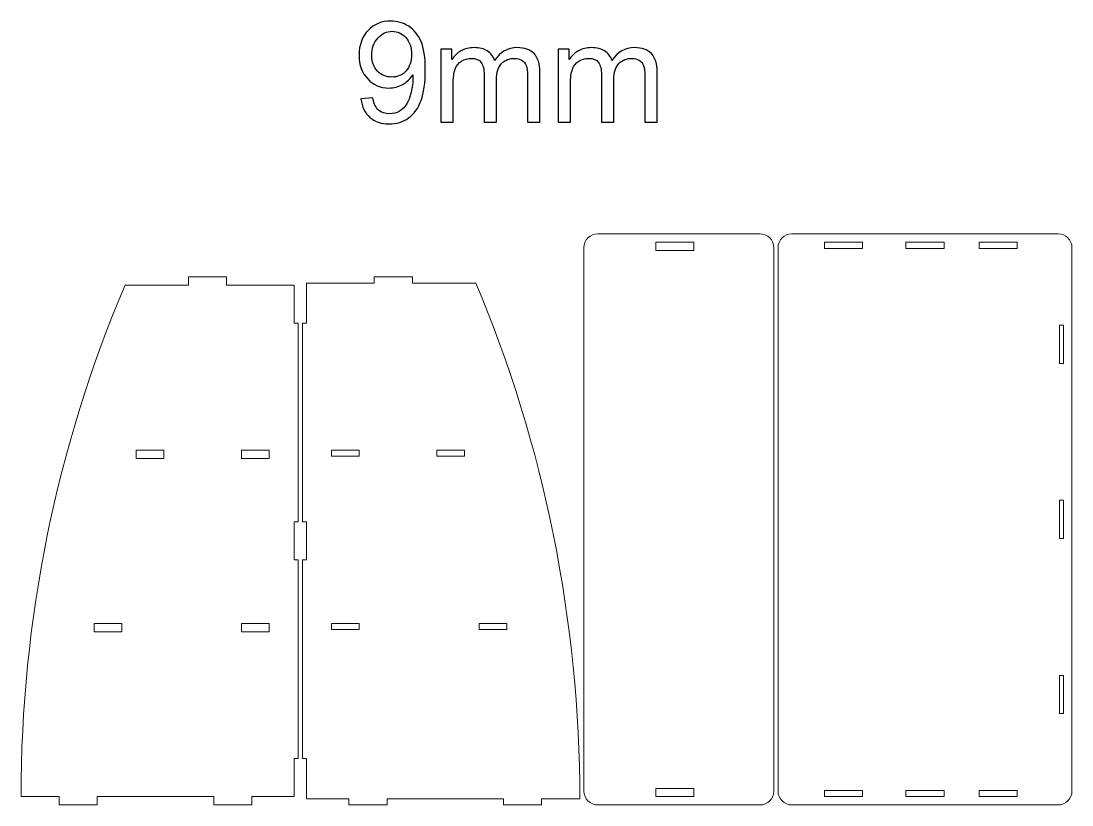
# Model space of a CAD drawing. Header units: millimetres. Extents: x -1430 to 1430, y -726 to 1033.
# Drawn here: x -1322 to 194, y -98 to 1033 of the extents above; entities that cross this region are included whole.
import ezdxf

# ---------------------------------------------------------------- set-up
doc = ezdxf.new("R2010")
doc.units = ezdxf.units.MM
doc.header["$MEASUREMENT"] = 0
doc.layers.add('Camada 1', color=7, linetype='Continuous')

msp = doc.modelspace()

# ---------------------------------------------------------------- linework, layer by layer
at = {"layer": 'Camada 1', "color": 250}
for points, knots in [([(-831.2559, 920.9229), (-831.2559, 920.9229), (-814.1915, 922.3449), (-814.1915, 922.3449), (-814.1915, 922.3449), (-812.7356, 914.2867), (-809.9593, 908.4632), (-805.8625, 904.8404), (-805.8625, 904.8404), (-801.7657, 901.2176), (-796.5177, 899.3892), (-790.0847, 899.3892), (-790.0847, 899.3892), (-784.5997, 899.3892), (-779.7919, 900.642), (-775.6274, 903.1813), (-775.6274, 903.1813), (-771.4628, 905.6868), (-768.0771, 909.0387), (-765.47, 913.271), (-765.47, 913.271), (-762.8629, 917.4694), (-760.6622, 923.1575), (-758.8677, 930.3015), (-758.8677, 930.3015), (-757.0732, 937.4455), (-756.1929, 944.725), (-756.1929, 952.1399), (-756.1929, 952.1399), (-756.1929, 952.9186), (-756.2268, 954.1375), (-756.2945, 955.7288), (-756.2945, 955.7288), (-759.8496, 950.0407), (-764.7251, 945.4021), (-770.8873, 941.8809), (-770.8873, 941.8809), (-777.0494, 938.3258), (-783.7533, 936.5652), (-790.9311, 936.5652), (-790.9311, 936.5652), (-802.9507, 936.5652), (-813.1081, 940.9329), (-821.4371, 949.6682), (-821.4371, 949.6682), (-829.7323, 958.3697), (-833.8968, 969.8814), (-833.8968, 984.1694), (-833.8968, 984.1694), (-833.8968, 998.9315), (-829.563, 1010.7817), (-820.8615, 1019.7879), (-820.8615, 1019.7879), (-812.1939, 1028.7603), (-801.3255, 1033.2634), (-788.2225, 1033.2634), (-788.2225, 1033.2634), (-778.81, 1033.2634), (-770.1762, 1030.724), (-762.3212, 1025.6115), (-762.3212, 1025.6115), (-754.5, 1020.5328), (-748.5749, 1013.2872), (-744.512, 1003.8409), (-744.512, 1003.8409), (-740.449, 994.4284), (-738.4175, 980.7836), (-738.4175, 962.9405), (-738.4175, 962.9405), (-738.4175, 944.3525), (-740.4151, 929.5566), (-744.4442, 918.5528), (-744.4442, 918.5528), (-748.4733, 907.5151), (-754.5, 899.1522), (-762.4566, 893.3964), (-762.4566, 893.3964), (-770.4132, 887.6406), (-779.7242, 884.7626), (-790.4233, 884.7626), (-790.4233, 884.7626), (-801.7995, 884.7626), (-811.0766, 887.9114), (-818.2883, 894.2428), (-818.2883, 894.2428), (-825.4662, 900.5743), (-829.8, 909.4789), (-831.2559, 920.9229)], [0, 0, 0, 0, 0.043478261, 0.043478261, 0.043478261, 0.043478261, 0.086956522, 0.086956522, 0.086956522, 0.086956522, 0.130434783, 0.130434783, 0.130434783, 0.130434783, 0.173913043, 0.173913043, 0.173913043, 0.173913043, 0.217391304, 0.217391304, 0.217391304, 0.217391304, 0.260869565, 0.260869565, 0.260869565, 0.260869565, 0.304347826, 0.304347826, 0.304347826, 0.304347826, 0.347826087, 0.347826087, 0.347826087, 0.347826087, 0.391304348, 0.391304348, 0.391304348, 0.391304348, 0.434782609, 0.434782609, 0.434782609, 0.434782609, 0.47826087, 0.47826087, 0.47826087, 0.47826087, 0.52173913, 0.52173913, 0.52173913, 0.52173913, 0.565217391, 0.565217391, 0.565217391, 0.565217391, 0.608695652, 0.608695652, 0.608695652, 0.608695652, 0.652173913, 0.652173913, 0.652173913, 0.652173913, 0.695652174, 0.695652174, 0.695652174, 0.695652174, 0.739130435, 0.739130435, 0.739130435, 0.739130435, 0.782608696, 0.782608696, 0.782608696, 0.782608696, 0.826086957, 0.826086957, 0.826086957, 0.826086957, 0.869565217, 0.869565217, 0.869565217, 0.869565217, 0.913043478, 0.913043478, 0.913043478, 0.913043478, 1, 1, 1, 1]), ([(-758.326, 985.0836), (-758.326, 995.3087), (-761.0346, 1003.4346), (-766.4519, 1009.4274), (-766.4519, 1009.4274), (-771.8353, 1015.4203), (-778.4037, 1018.4336), (-786.1233, 1018.4336), (-786.1233, 1018.4336), (-794.1138, 1018.4336), (-801.0208, 1015.2171), (-806.8443, 1008.7503), (-806.8443, 1008.7503), (-812.7018, 1002.2834), (-815.6135, 993.8866), (-815.6135, 983.5938), (-815.6135, 983.5938), (-815.6135, 974.3506), (-812.8372, 966.8342), (-807.3184, 961.0783), (-807.3184, 961.0783), (-801.7657, 955.2886), (-794.8587, 952.4107), (-786.6312, 952.4107), (-786.6312, 952.4107), (-778.3699, 952.4107), (-771.5983, 955.2886), (-766.2826, 961.0783), (-766.2826, 961.0783), (-760.9669, 966.8342), (-758.326, 974.8585), (-758.326, 985.0836)], [0, 0, 0, 0, 0.111111111, 0.111111111, 0.111111111, 0.111111111, 0.222222222, 0.222222222, 0.222222222, 0.222222222, 0.333333333, 0.333333333, 0.333333333, 0.333333333, 0.444444444, 0.444444444, 0.444444444, 0.444444444, 0.555555556, 0.555555556, 0.555555556, 0.555555556, 0.666666667, 0.666666667, 0.666666667, 0.666666667, 0.777777778, 0.777777778, 0.777777778, 0.777777778, 1, 1, 1, 1]), ([(-716.0375, 887.2004), (-716.0375, 887.2004), (-716.0375, 992.6339), (-716.0375, 992.6339), (-716.0375, 992.6339), (-716.0375, 992.6339), (-699.9888, 992.6339), (-699.9888, 992.6339), (-699.9888, 992.6339), (-699.9888, 992.6339), (-699.9888, 977.7364), (-699.9888, 977.7364), (-699.9888, 977.7364), (-696.7046, 982.8828), (-692.3031, 987.0473), (-686.8181, 990.1623), (-686.8181, 990.1623), (-681.3331, 993.3111), (-675.1033, 994.8685), (-668.0947, 994.8685), (-668.0947, 994.8685), (-660.3074, 994.8685), (-653.9082, 993.2433), (-648.9311, 990.0268), (-648.9311, 990.0268), (-643.954, 986.7765), (-640.4328, 982.2734), (-638.4013, 976.4498), (-638.4013, 976.4498), (-630.0045, 988.7402), (-619.1362, 994.8685), (-605.7284, 994.8685), (-605.7284, 994.8685), (-595.2325, 994.8685), (-587.1404, 991.9906), (-581.52, 986.2009), (-581.52, 986.2009), (-575.8658, 980.4112), (-573.0217, 971.5066), (-573.0217, 959.487), (-573.0217, 959.487), (-573.0217, 959.487), (-573.0217, 887.2004), (-573.0217, 887.2004), (-573.0217, 887.2004), (-573.0217, 887.2004), (-590.8987, 887.2004), (-590.8987, 887.2004), (-590.8987, 887.2004), (-590.8987, 887.2004), (-590.8987, 953.5619), (-590.8987, 953.5619), (-590.8987, 953.5619), (-590.8987, 960.672), (-591.5081, 965.8184), (-592.6593, 968.9672), (-592.6593, 968.9672), (-593.8105, 972.116), (-595.9096, 974.6215), (-598.9907, 976.5514), (-598.9907, 976.5514), (-602.0379, 978.4813), (-605.6269, 979.4293), (-609.7237, 979.4293), (-609.7237, 979.4293), (-617.1724, 979.4293), (-623.3345, 976.9577), (-628.2439, 972.0483), (-628.2439, 972.0483), (-633.1533, 967.105), (-635.5911, 959.2162), (-635.5911, 948.3816), (-635.5911, 948.3816), (-635.5911, 948.3816), (-635.5911, 887.2004), (-635.5911, 887.2004), (-635.5911, 887.2004), (-635.5911, 887.2004), (-653.4681, 887.2004), (-653.4681, 887.2004), (-653.4681, 887.2004), (-653.4681, 887.2004), (-653.4681, 955.6272), (-653.4681, 955.6272), (-653.4681, 955.6272), (-653.4681, 963.55), (-654.924, 969.509), (-657.8357, 973.4703), (-657.8357, 973.4703), (-660.7475, 977.4317), (-665.5215, 979.4293), (-672.1238, 979.4293), (-672.1238, 979.4293), (-677.1347, 979.4293), (-681.7733, 978.1089), (-686.0394, 975.4679), (-686.0394, 975.4679), (-690.3055, 972.827), (-693.3865, 968.9672), (-695.3164, 963.8547), (-695.3164, 963.8547), (-697.2125, 958.776), (-698.1605, 951.4288), (-698.1605, 941.847), (-698.1605, 941.847), (-698.1605, 941.847), (-698.1605, 887.2004), (-698.1605, 887.2004), (-698.1605, 887.2004), (-698.1605, 887.2004), (-716.0375, 887.2004), (-716.0375, 887.2004)], [0, 0, 0, 0, 0.034482759, 0.034482759, 0.034482759, 0.034482759, 0.068965517, 0.068965517, 0.068965517, 0.068965517, 0.103448276, 0.103448276, 0.103448276, 0.103448276, 0.137931034, 0.137931034, 0.137931034, 0.137931034, 0.172413793, 0.172413793, 0.172413793, 0.172413793, 0.206896552, 0.206896552, 0.206896552, 0.206896552, 0.24137931, 0.24137931, 0.24137931, 0.24137931, 0.275862069, 0.275862069, 0.275862069, 0.275862069, 0.310344828, 0.310344828, 0.310344828, 0.310344828, 0.344827586, 0.344827586, 0.344827586, 0.344827586, 0.379310345, 0.379310345, 0.379310345, 0.379310345, 0.413793103, 0.413793103, 0.413793103, 0.413793103, 0.448275862, 0.448275862, 0.448275862, 0.448275862, 0.482758621, 0.482758621, 0.482758621, 0.482758621, 0.517241379, 0.517241379, 0.517241379, 0.517241379, 0.551724138, 0.551724138, 0.551724138, 0.551724138, 0.586206897, 0.586206897, 0.586206897, 0.586206897, 0.620689655, 0.620689655, 0.620689655, 0.620689655, 0.655172414, 0.655172414, 0.655172414, 0.655172414, 0.689655172, 0.689655172, 0.689655172, 0.689655172, 0.724137931, 0.724137931, 0.724137931, 0.724137931, 0.75862069, 0.75862069, 0.75862069, 0.75862069, 0.793103448, 0.793103448, 0.793103448, 0.793103448, 0.827586207, 0.827586207, 0.827586207, 0.827586207, 0.862068966, 0.862068966, 0.862068966, 0.862068966, 0.896551724, 0.896551724, 0.896551724, 0.896551724, 0.931034483, 0.931034483, 0.931034483, 0.931034483, 1, 1, 1, 1]), ([(-546.8157, 887.2004), (-546.8157, 887.2004), (-546.8157, 992.6339), (-546.8157, 992.6339), (-546.8157, 992.6339), (-546.8157, 992.6339), (-530.767, 992.6339), (-530.767, 992.6339), (-530.767, 992.6339), (-530.767, 992.6339), (-530.767, 977.7364), (-530.767, 977.7364), (-530.767, 977.7364), (-527.4828, 982.8828), (-523.0813, 987.0473), (-517.5963, 990.1623), (-517.5963, 990.1623), (-512.1113, 993.3111), (-505.8815, 994.8685), (-498.8729, 994.8685), (-498.8729, 994.8685), (-491.0856, 994.8685), (-484.6864, 993.2433), (-479.7093, 990.0268), (-479.7093, 990.0268), (-474.7322, 986.7765), (-471.211, 982.2734), (-469.1795, 976.4498), (-469.1795, 976.4498), (-460.7827, 988.7402), (-449.9144, 994.8685), (-436.5066, 994.8685), (-436.5066, 994.8685), (-426.0107, 994.8685), (-417.9186, 991.9906), (-412.2982, 986.2009), (-412.2982, 986.2009), (-406.644, 980.4112), (-403.7999, 971.5066), (-403.7999, 959.487), (-403.7999, 959.487), (-403.7999, 959.487), (-403.7999, 887.2004), (-403.7999, 887.2004), (-403.7999, 887.2004), (-403.7999, 887.2004), (-421.6769, 887.2004), (-421.6769, 887.2004), (-421.6769, 887.2004), (-421.6769, 887.2004), (-421.6769, 953.5619), (-421.6769, 953.5619), (-421.6769, 953.5619), (-421.6769, 960.672), (-422.2863, 965.8184), (-423.4375, 968.9672), (-423.4375, 968.9672), (-424.5887, 972.116), (-426.6878, 974.6215), (-429.7689, 976.5514), (-429.7689, 976.5514), (-432.8161, 978.4813), (-436.4051, 979.4293), (-440.5019, 979.4293), (-440.5019, 979.4293), (-447.9506, 979.4293), (-454.1127, 976.9577), (-459.0221, 972.0483), (-459.0221, 972.0483), (-463.9315, 967.105), (-466.3693, 959.2162), (-466.3693, 948.3816), (-466.3693, 948.3816), (-466.3693, 948.3816), (-466.3693, 887.2004), (-466.3693, 887.2004), (-466.3693, 887.2004), (-466.3693, 887.2004), (-484.2463, 887.2004), (-484.2463, 887.2004), (-484.2463, 887.2004), (-484.2463, 887.2004), (-484.2463, 955.6272), (-484.2463, 955.6272), (-484.2463, 955.6272), (-484.2463, 963.55), (-485.7022, 969.509), (-488.6139, 973.4703), (-488.6139, 973.4703), (-491.5257, 977.4317), (-496.2997, 979.4293), (-502.902, 979.4293), (-502.902, 979.4293), (-507.9129, 979.4293), (-512.5515, 978.1089), (-516.8176, 975.4679), (-516.8176, 975.4679), (-521.0837, 972.827), (-524.1647, 968.9672), (-526.0946, 963.8547), (-526.0946, 963.8547), (-527.9907, 958.776), (-528.9387, 951.4288), (-528.9387, 941.847), (-528.9387, 941.847), (-528.9387, 941.847), (-528.9387, 887.2004), (-528.9387, 887.2004), (-528.9387, 887.2004), (-528.9387, 887.2004), (-546.8157, 887.2004), (-546.8157, 887.2004)], [0, 0, 0, 0, 0.034482759, 0.034482759, 0.034482759, 0.034482759, 0.068965517, 0.068965517, 0.068965517, 0.068965517, 0.103448276, 0.103448276, 0.103448276, 0.103448276, 0.137931034, 0.137931034, 0.137931034, 0.137931034, 0.172413793, 0.172413793, 0.172413793, 0.172413793, 0.206896552, 0.206896552, 0.206896552, 0.206896552, 0.24137931, 0.24137931, 0.24137931, 0.24137931, 0.275862069, 0.275862069, 0.275862069, 0.275862069, 0.310344828, 0.310344828, 0.310344828, 0.310344828, 0.344827586, 0.344827586, 0.344827586, 0.344827586, 0.379310345, 0.379310345, 0.379310345, 0.379310345, 0.413793103, 0.413793103, 0.413793103, 0.413793103, 0.448275862, 0.448275862, 0.448275862, 0.448275862, 0.482758621, 0.482758621, 0.482758621, 0.482758621, 0.517241379, 0.517241379, 0.517241379, 0.517241379, 0.551724138, 0.551724138, 0.551724138, 0.551724138, 0.586206897, 0.586206897, 0.586206897, 0.586206897, 0.620689655, 0.620689655, 0.620689655, 0.620689655, 0.655172414, 0.655172414, 0.655172414, 0.655172414, 0.689655172, 0.689655172, 0.689655172, 0.689655172, 0.724137931, 0.724137931, 0.724137931, 0.724137931, 0.75862069, 0.75862069, 0.75862069, 0.75862069, 0.793103448, 0.793103448, 0.793103448, 0.793103448, 0.827586207, 0.827586207, 0.827586207, 0.827586207, 0.862068966, 0.862068966, 0.862068966, 0.862068966, 0.896551724, 0.896551724, 0.896551724, 0.896551724, 0.931034483, 0.931034483, 0.931034483, 0.931034483, 1, 1, 1, 1])]:
    msp.add_open_spline(points, degree=3, knots=knots, dxfattribs=at)
at = {"layer": 'Camada 1', "color": 30, "lineweight": 20}
for points, knots in [([(-235.5466, -77.7103), (-235.5466, -77.7103), (-235.5466, 706.2897), (-235.5466, 706.2897), (-235.5466, 706.2897), (-235.5466, 711.594), (-237.6537, 716.6811), (-241.4045, 720.4318), (-241.4045, 720.4318), (-245.1552, 724.1826), (-250.2423, 726.2897), (-255.5466, 726.2897), (-255.5466, 726.2897), (-255.5466, 726.2897), (-489.5466, 726.2897), (-489.5466, 726.2897), (-489.5466, 726.2897), (-494.8509, 726.2897), (-499.938, 724.1826), (-503.6887, 720.4318), (-503.6887, 720.4318), (-507.4395, 716.6811), (-509.5466, 711.594), (-509.5466, 706.2897), (-509.5466, 706.2897), (-509.5466, 706.2897), (-509.5466, -77.7103), (-509.5466, -77.7103), (-509.5466, -77.7103), (-509.5466, -88.756), (-500.5924, -97.7102), (-489.5466, -97.7103), (-489.5466, -97.7103), (-489.5466, -97.7103), (-255.5466, -97.7103), (-255.5466, -97.7103), (-255.5466, -97.7103), (-250.2423, -97.7103), (-245.1552, -95.6032), (-241.4045, -91.8524), (-241.4045, -91.8524), (-237.6537, -88.1017), (-235.5466, -83.0146), (-235.5466, -77.7103)], [0, 0, 0, 0, 0.083333333, 0.083333333, 0.083333333, 0.083333333, 0.166666667, 0.166666667, 0.166666667, 0.166666667, 0.25, 0.25, 0.25, 0.25, 0.333333333, 0.333333333, 0.333333333, 0.333333333, 0.416666667, 0.416666667, 0.416666667, 0.416666667, 0.5, 0.5, 0.5, 0.5, 0.583333333, 0.583333333, 0.583333333, 0.583333333, 0.666666667, 0.666666667, 0.666666667, 0.666666667, 0.75, 0.75, 0.75, 0.75, 0.833333333, 0.833333333, 0.833333333, 0.833333333, 1, 1, 1, 1]), ([(-351.0466, 714.2897), (-351.0466, 714.2897), (-351.0466, 702.2897), (-351.0466, 702.2897), (-351.0466, 702.2897), (-351.0466, 702.2897), (-406.0466, 702.2897), (-406.0466, 702.2897), (-406.0466, 702.2897), (-406.0466, 702.2897), (-406.0466, 714.2897), (-406.0466, 714.2897), (-406.0466, 714.2897), (-406.0466, 714.2897), (-351.0466, 714.2897), (-351.0466, 714.2897)], [0, 0, 0, 0, 0.2, 0.2, 0.2, 0.2, 0.4, 0.4, 0.4, 0.4, 0.6, 0.6, 0.6, 0.6, 1, 1, 1, 1]), ([(-209.5466, -97.7103), (-209.5466, -97.7103), (174.4534, -97.7103), (174.4534, -97.7103), (174.4534, -97.7103), (179.7577, -97.7103), (184.8448, -95.6032), (188.5955, -91.8524), (188.5955, -91.8524), (192.3463, -88.1017), (194.4534, -83.0146), (194.4534, -77.7103), (194.4534, -77.7103), (194.4534, -77.7103), (194.4534, 706.2897), (194.4534, 706.2897), (194.4534, 706.2897), (194.4534, 711.594), (192.3463, 716.6811), (188.5955, 720.4318), (188.5955, 720.4318), (184.8448, 724.1826), (179.7577, 726.2897), (174.4534, 726.2897), (174.4534, 726.2897), (174.4534, 726.2897), (-209.5466, 726.2897), (-209.5466, 726.2897), (-209.5466, 726.2897), (-214.8509, 726.2897), (-219.938, 724.1826), (-223.6887, 720.4318), (-223.6887, 720.4318), (-227.4395, 716.6811), (-229.5466, 711.594), (-229.5466, 706.2897), (-229.5466, 706.2897), (-229.5466, 706.2897), (-229.5466, -77.7103), (-229.5466, -77.7103), (-229.5466, -77.7103), (-229.5466, -88.756), (-220.5924, -97.7102), (-209.5466, -97.7103)], [0, 0, 0, 0, 0.083333333, 0.083333333, 0.083333333, 0.083333333, 0.166666667, 0.166666667, 0.166666667, 0.166666667, 0.25, 0.25, 0.25, 0.25, 0.333333333, 0.333333333, 0.333333333, 0.333333333, 0.416666667, 0.416666667, 0.416666667, 0.416666667, 0.5, 0.5, 0.5, 0.5, 0.583333333, 0.583333333, 0.583333333, 0.583333333, 0.666666667, 0.666666667, 0.666666667, 0.666666667, 0.75, 0.75, 0.75, 0.75, 0.833333333, 0.833333333, 0.833333333, 0.833333333, 1, 1, 1, 1]), ([(-107.5466, 705.2897), (-107.5466, 705.2897), (-162.5466, 705.2897), (-162.5466, 705.2897), (-162.5466, 705.2897), (-162.5466, 705.2897), (-162.5466, 714.2897), (-162.5466, 714.2897), (-162.5466, 714.2897), (-162.5466, 714.2897), (-107.5466, 714.2897), (-107.5466, 714.2897), (-107.5466, 714.2897), (-107.5466, 714.2897), (-107.5466, 705.2897), (-107.5466, 705.2897)], [0, 0, 0, 0, 0.2, 0.2, 0.2, 0.2, 0.4, 0.4, 0.4, 0.4, 0.6, 0.6, 0.6, 0.6, 1, 1, 1, 1]), ([(-45.0466, 714.2897), (-45.0466, 714.2897), (9.9534, 714.2897), (9.9534, 714.2897), (9.9534, 714.2897), (9.9534, 714.2897), (9.9534, 705.2897), (9.9534, 705.2897), (9.9534, 705.2897), (9.9534, 705.2897), (-45.0466, 705.2897), (-45.0466, 705.2897), (-45.0466, 705.2897), (-45.0466, 705.2897), (-45.0466, 714.2897), (-45.0466, 714.2897)], [0, 0, 0, 0, 0.2, 0.2, 0.2, 0.2, 0.4, 0.4, 0.4, 0.4, 0.6, 0.6, 0.6, 0.6, 1, 1, 1, 1]), ([(115.4534, 705.2897), (115.4534, 705.2897), (60.4534, 705.2897), (60.4534, 705.2897), (60.4534, 705.2897), (60.4534, 705.2897), (60.4534, 714.2897), (60.4534, 714.2897), (60.4534, 714.2897), (60.4534, 714.2897), (115.4534, 714.2897), (115.4534, 714.2897), (115.4534, 714.2897), (115.4534, 714.2897), (115.4534, 705.2897), (115.4534, 705.2897)], [0, 0, 0, 0, 0.2, 0.2, 0.2, 0.2, 0.4, 0.4, 0.4, 0.4, 0.6, 0.6, 0.6, 0.6, 1, 1, 1, 1]), ([(-1321.5466, -85.7103), (-1321.5466, 167.86), (-1270.5346, 418.8389), (-1171.5466, 652.2897), (-1171.5466, 652.2897), (-1171.5466, 652.2897), (-1080.0466, 652.2897), (-1080.0466, 652.2897), (-1080.0466, 652.2897), (-1080.0466, 652.2897), (-1080.0466, 664.2897), (-1080.0466, 664.2897), (-1080.0466, 664.2897), (-1080.0466, 664.2897), (-1025.0466, 664.2897), (-1025.0466, 664.2897), (-1025.0466, 664.2897), (-1025.0466, 664.2897), (-1025.0466, 652.2897), (-1025.0466, 652.2897), (-1025.0466, 652.2897), (-1025.0466, 652.2897), (-927.5466, 652.2897), (-927.5466, 652.2897), (-927.5466, 652.2897), (-927.5466, 652.2897), (-927.5466, 597.2897), (-927.5466, 597.2897), (-927.5466, 597.2897), (-927.5466, 597.2897), (-921.5466, 597.2897), (-921.5466, 597.2897), (-921.5466, 597.2897), (-921.5466, 597.2897), (-921.5466, 310.7897), (-921.5466, 310.7897), (-921.5466, 310.7897), (-921.5466, 310.7897), (-927.5466, 310.7897), (-927.5466, 310.7897), (-927.5466, 310.7897), (-927.5466, 310.7897), (-927.5466, 255.7897), (-927.5466, 255.7897), (-927.5466, 255.7897), (-927.5466, 255.7897), (-921.5466, 255.7897), (-921.5466, 255.7897), (-921.5466, 255.7897), (-921.5466, 255.7897), (-921.5466, -30.7103), (-921.5466, -30.7103), (-921.5466, -30.7103), (-921.5466, -30.7103), (-927.5466, -30.7103), (-927.5466, -30.7103), (-927.5466, -30.7103), (-927.5466, -30.7103), (-927.5466, -85.7103), (-927.5466, -85.7103), (-927.5466, -85.7103), (-927.5466, -85.7103), (-988.5466, -85.7103), (-988.5466, -85.7103), (-988.5466, -85.7103), (-988.5466, -85.7103), (-988.5466, -97.7103), (-988.5466, -97.7103), (-988.5466, -97.7103), (-988.5466, -97.7103), (-1043.5466, -97.7103), (-1043.5466, -97.7103), (-1043.5466, -97.7103), (-1043.5466, -97.7103), (-1043.5466, -85.7103), (-1043.5466, -85.7103), (-1043.5466, -85.7103), (-1043.5466, -85.7103), (-1211.5466, -85.7103), (-1211.5466, -85.7103), (-1211.5466, -85.7103), (-1211.5466, -85.7103), (-1211.5466, -97.7103), (-1211.5466, -97.7103), (-1211.5466, -97.7103), (-1211.5466, -97.7103), (-1266.5466, -97.7103), (-1266.5466, -97.7103), (-1266.5466, -97.7103), (-1266.5466, -97.7103), (-1266.5466, -85.7103), (-1266.5466, -85.7103), (-1266.5466, -85.7103), (-1266.5466, -85.7103), (-1321.5466, -85.7103), (-1321.5466, -85.7103)], [0, 0, 0, 0, 0.04, 0.04, 0.04, 0.04, 0.08, 0.08, 0.08, 0.08, 0.12, 0.12, 0.12, 0.12, 0.16, 0.16, 0.16, 0.16, 0.2, 0.2, 0.2, 0.2, 0.24, 0.24, 0.24, 0.24, 0.28, 0.28, 0.28, 0.28, 0.32, 0.32, 0.32, 0.32, 0.36, 0.36, 0.36, 0.36, 0.4, 0.4, 0.4, 0.4, 0.44, 0.44, 0.44, 0.44, 0.48, 0.48, 0.48, 0.48, 0.52, 0.52, 0.52, 0.52, 0.56, 0.56, 0.56, 0.56, 0.6, 0.6, 0.6, 0.6, 0.64, 0.64, 0.64, 0.64, 0.68, 0.68, 0.68, 0.68, 0.72, 0.72, 0.72, 0.72, 0.76, 0.76, 0.76, 0.76, 0.8, 0.8, 0.8, 0.8, 0.84, 0.84, 0.84, 0.84, 0.88, 0.88, 0.88, 0.88, 0.92, 0.92, 0.92, 0.92, 1, 1, 1, 1]), ([(-515.5466, -88.7103), (-515.5466, 164.86), (-566.5586, 421.8389), (-665.5466, 655.2897), (-665.5466, 655.2897), (-665.5466, 655.2897), (-757.0466, 655.2897), (-757.0466, 655.2897), (-757.0466, 655.2897), (-757.0466, 655.2897), (-757.0466, 664.2897), (-757.0466, 664.2897), (-757.0466, 664.2897), (-757.0466, 664.2897), (-812.0466, 664.2897), (-812.0466, 664.2897), (-812.0466, 664.2897), (-812.0466, 664.2897), (-812.0466, 655.2897), (-812.0466, 655.2897), (-812.0466, 655.2897), (-812.0466, 655.2897), (-909.5466, 655.2897), (-909.5466, 655.2897), (-909.5466, 655.2897), (-909.5466, 655.2897), (-909.5466, 597.2897), (-909.5466, 597.2897), (-909.5466, 597.2897), (-909.5466, 597.2897), (-915.5466, 597.2897), (-915.5466, 597.2897), (-915.5466, 597.2897), (-915.5466, 597.2897), (-915.5466, 310.7897), (-915.5466, 310.7897), (-915.5466, 310.7897), (-915.5466, 310.7897), (-909.5466, 310.7897), (-909.5466, 310.7897), (-909.5466, 310.7897), (-909.5466, 310.7897), (-909.5466, 255.7897), (-909.5466, 255.7897), (-909.5466, 255.7897), (-909.5466, 255.7897), (-915.5466, 255.7897), (-915.5466, 255.7897), (-915.5466, 255.7897), (-915.5466, 255.7897), (-915.5466, -30.7103), (-915.5466, -30.7103), (-915.5466, -30.7103), (-915.5466, -30.7103), (-909.5466, -30.7103), (-909.5466, -30.7103), (-909.5466, -30.7103), (-909.5466, -30.7103), (-909.5466, -88.7103), (-909.5466, -88.7103), (-909.5466, -88.7103), (-909.5466, -88.7103), (-848.5466, -88.7103), (-848.5466, -88.7103), (-848.5466, -88.7103), (-848.5466, -88.7103), (-848.5466, -97.7103), (-848.5466, -97.7103), (-848.5466, -97.7103), (-848.5466, -97.7103), (-793.5466, -97.7103), (-793.5466, -97.7103), (-793.5466, -97.7103), (-793.5466, -97.7103), (-793.5466, -88.7103), (-793.5466, -88.7103), (-793.5466, -88.7103), (-793.5466, -88.7103), (-625.5466, -88.7103), (-625.5466, -88.7103), (-625.5466, -88.7103), (-625.5466, -88.7103), (-625.5466, -97.7103), (-625.5466, -97.7103), (-625.5466, -97.7103), (-625.5466, -97.7103), (-570.5466, -97.7103), (-570.5466, -97.7103), (-570.5466, -97.7103), (-570.5466, -97.7103), (-570.5466, -88.7103), (-570.5466, -88.7103), (-570.5466, -88.7103), (-570.5466, -88.7103), (-515.5466, -88.7103), (-515.5466, -88.7103)], [0, 0, 0, 0, 0.04, 0.04, 0.04, 0.04, 0.08, 0.08, 0.08, 0.08, 0.12, 0.12, 0.12, 0.12, 0.16, 0.16, 0.16, 0.16, 0.2, 0.2, 0.2, 0.2, 0.24, 0.24, 0.24, 0.24, 0.28, 0.28, 0.28, 0.28, 0.32, 0.32, 0.32, 0.32, 0.36, 0.36, 0.36, 0.36, 0.4, 0.4, 0.4, 0.4, 0.44, 0.44, 0.44, 0.44, 0.48, 0.48, 0.48, 0.48, 0.52, 0.52, 0.52, 0.52, 0.56, 0.56, 0.56, 0.56, 0.6, 0.6, 0.6, 0.6, 0.64, 0.64, 0.64, 0.64, 0.68, 0.68, 0.68, 0.68, 0.72, 0.72, 0.72, 0.72, 0.76, 0.76, 0.76, 0.76, 0.8, 0.8, 0.8, 0.8, 0.84, 0.84, 0.84, 0.84, 0.88, 0.88, 0.88, 0.88, 0.92, 0.92, 0.92, 0.92, 1, 1, 1, 1]), ([(176.4534, 539.2897), (176.4534, 539.2897), (176.4534, 594.2897), (176.4534, 594.2897), (176.4534, 594.2897), (176.4534, 594.2897), (182.4534, 594.2897), (182.4534, 594.2897), (182.4534, 594.2897), (182.4534, 594.2897), (182.4534, 539.2897), (182.4534, 539.2897), (182.4534, 539.2897), (182.4534, 539.2897), (176.4534, 539.2897), (176.4534, 539.2897)], [0, 0, 0, 0, 0.2, 0.2, 0.2, 0.2, 0.4, 0.4, 0.4, 0.4, 0.6, 0.6, 0.6, 0.6, 1, 1, 1, 1]), ([(-1155.4299, 402.2897), (-1155.4299, 402.2897), (-1115.4299, 402.2897), (-1115.4299, 402.2897), (-1115.4299, 402.2897), (-1115.4299, 402.2897), (-1115.4299, 414.2897), (-1115.4299, 414.2897), (-1115.4299, 414.2897), (-1115.4299, 414.2897), (-1155.4299, 414.2897), (-1155.4299, 414.2897), (-1155.4299, 414.2897), (-1155.4299, 414.2897), (-1155.4299, 402.2897), (-1155.4299, 402.2897)], [0, 0, 0, 0, 0.2, 0.2, 0.2, 0.2, 0.4, 0.4, 0.4, 0.4, 0.6, 0.6, 0.6, 0.6, 1, 1, 1, 1]), ([(-1003.5466, 402.2897), (-1003.5466, 402.2897), (-963.5466, 402.2897), (-963.5466, 402.2897), (-963.5466, 402.2897), (-963.5466, 402.2897), (-963.5466, 414.2897), (-963.5466, 414.2897), (-963.5466, 414.2897), (-963.5466, 414.2897), (-1003.5466, 414.2897), (-1003.5466, 414.2897), (-1003.5466, 414.2897), (-1003.5466, 414.2897), (-1003.5466, 402.2897), (-1003.5466, 402.2897)], [0, 0, 0, 0, 0.2, 0.2, 0.2, 0.2, 0.4, 0.4, 0.4, 0.4, 0.6, 0.6, 0.6, 0.6, 1, 1, 1, 1]), ([(-833.5466, 405.2897), (-833.5466, 405.2897), (-873.5466, 405.2897), (-873.5466, 405.2897), (-873.5466, 405.2897), (-873.5466, 405.2897), (-873.5466, 414.2897), (-873.5466, 414.2897), (-873.5466, 414.2897), (-873.5466, 414.2897), (-833.5466, 414.2897), (-833.5466, 414.2897), (-833.5466, 414.2897), (-833.5466, 414.2897), (-833.5466, 405.2897), (-833.5466, 405.2897)], [0, 0, 0, 0, 0.2, 0.2, 0.2, 0.2, 0.4, 0.4, 0.4, 0.4, 0.6, 0.6, 0.6, 0.6, 1, 1, 1, 1]), ([(-681.6633, 405.2897), (-681.6633, 405.2897), (-721.6633, 405.2897), (-721.6633, 405.2897), (-721.6633, 405.2897), (-721.6633, 405.2897), (-721.6633, 414.2897), (-721.6633, 414.2897), (-721.6633, 414.2897), (-721.6633, 414.2897), (-681.6633, 414.2897), (-681.6633, 414.2897), (-681.6633, 414.2897), (-681.6633, 414.2897), (-681.6633, 405.2897), (-681.6633, 405.2897)], [0, 0, 0, 0, 0.2, 0.2, 0.2, 0.2, 0.4, 0.4, 0.4, 0.4, 0.6, 0.6, 0.6, 0.6, 1, 1, 1, 1]), ([(176.4534, 286.7897), (176.4534, 286.7897), (176.4534, 341.7897), (176.4534, 341.7897), (176.4534, 341.7897), (176.4534, 341.7897), (182.4534, 341.7897), (182.4534, 341.7897), (182.4534, 341.7897), (182.4534, 341.7897), (182.4534, 286.7897), (182.4534, 286.7897), (182.4534, 286.7897), (182.4534, 286.7897), (176.4534, 286.7897), (176.4534, 286.7897)], [0, 0, 0, 0, 0.2, 0.2, 0.2, 0.2, 0.4, 0.4, 0.4, 0.4, 0.6, 0.6, 0.6, 0.6, 1, 1, 1, 1]), ([(-1216.2429, 152.2897), (-1216.2429, 152.2897), (-1176.2429, 152.2897), (-1176.2429, 152.2897), (-1176.2429, 152.2897), (-1176.2429, 152.2897), (-1176.2429, 164.2897), (-1176.2429, 164.2897), (-1176.2429, 164.2897), (-1176.2429, 164.2897), (-1216.2429, 164.2897), (-1216.2429, 164.2897), (-1216.2429, 164.2897), (-1216.2429, 164.2897), (-1216.2429, 152.2897), (-1216.2429, 152.2897)], [0, 0, 0, 0, 0.2, 0.2, 0.2, 0.2, 0.4, 0.4, 0.4, 0.4, 0.6, 0.6, 0.6, 0.6, 1, 1, 1, 1]), ([(-1003.5466, 152.2897), (-1003.5466, 152.2897), (-963.5466, 152.2897), (-963.5466, 152.2897), (-963.5466, 152.2897), (-963.5466, 152.2897), (-963.5466, 164.2897), (-963.5466, 164.2897), (-963.5466, 164.2897), (-963.5466, 164.2897), (-1003.5466, 164.2897), (-1003.5466, 164.2897), (-1003.5466, 164.2897), (-1003.5466, 164.2897), (-1003.5466, 152.2897), (-1003.5466, 152.2897)], [0, 0, 0, 0, 0.2, 0.2, 0.2, 0.2, 0.4, 0.4, 0.4, 0.4, 0.6, 0.6, 0.6, 0.6, 1, 1, 1, 1]), ([(-833.5466, 155.2897), (-833.5466, 155.2897), (-873.5466, 155.2897), (-873.5466, 155.2897), (-873.5466, 155.2897), (-873.5466, 155.2897), (-873.5466, 164.2897), (-873.5466, 164.2897), (-873.5466, 164.2897), (-873.5466, 164.2897), (-833.5466, 164.2897), (-833.5466, 164.2897), (-833.5466, 164.2897), (-833.5466, 164.2897), (-833.5466, 155.2897), (-833.5466, 155.2897)], [0, 0, 0, 0, 0.2, 0.2, 0.2, 0.2, 0.4, 0.4, 0.4, 0.4, 0.6, 0.6, 0.6, 0.6, 1, 1, 1, 1]), ([(-620.8503, 155.2897), (-620.8503, 155.2897), (-660.8503, 155.2897), (-660.8503, 155.2897), (-660.8503, 155.2897), (-660.8503, 155.2897), (-660.8503, 164.2897), (-660.8503, 164.2897), (-660.8503, 164.2897), (-660.8503, 164.2897), (-620.8503, 164.2897), (-620.8503, 164.2897), (-620.8503, 164.2897), (-620.8503, 164.2897), (-620.8503, 155.2897), (-620.8503, 155.2897)], [0, 0, 0, 0, 0.2, 0.2, 0.2, 0.2, 0.4, 0.4, 0.4, 0.4, 0.6, 0.6, 0.6, 0.6, 1, 1, 1, 1]), ([(176.4534, 34.2897), (176.4534, 34.2897), (176.4534, 89.2897), (176.4534, 89.2897), (176.4534, 89.2897), (176.4534, 89.2897), (182.4534, 89.2897), (182.4534, 89.2897), (182.4534, 89.2897), (182.4534, 89.2897), (182.4534, 34.2897), (182.4534, 34.2897), (182.4534, 34.2897), (182.4534, 34.2897), (176.4534, 34.2897), (176.4534, 34.2897)], [0, 0, 0, 0, 0.2, 0.2, 0.2, 0.2, 0.4, 0.4, 0.4, 0.4, 0.6, 0.6, 0.6, 0.6, 1, 1, 1, 1]), ([(-351.0466, -73.7103), (-351.0466, -73.7103), (-351.0466, -85.7103), (-351.0466, -85.7103), (-351.0466, -85.7103), (-351.0466, -85.7103), (-406.0466, -85.7103), (-406.0466, -85.7103), (-406.0466, -85.7103), (-406.0466, -85.7103), (-406.0466, -73.7103), (-406.0466, -73.7103), (-406.0466, -73.7103), (-406.0466, -73.7103), (-351.0466, -73.7103), (-351.0466, -73.7103)], [0, 0, 0, 0, 0.2, 0.2, 0.2, 0.2, 0.4, 0.4, 0.4, 0.4, 0.6, 0.6, 0.6, 0.6, 1, 1, 1, 1]), ([(-162.5466, -76.7103), (-162.5466, -76.7103), (-107.5466, -76.7103), (-107.5466, -76.7103), (-107.5466, -76.7103), (-107.5466, -76.7103), (-107.5466, -85.7103), (-107.5466, -85.7103), (-107.5466, -85.7103), (-107.5466, -85.7103), (-162.5466, -85.7103), (-162.5466, -85.7103), (-162.5466, -85.7103), (-162.5466, -85.7103), (-162.5466, -76.7103), (-162.5466, -76.7103)], [0, 0, 0, 0, 0.2, 0.2, 0.2, 0.2, 0.4, 0.4, 0.4, 0.4, 0.6, 0.6, 0.6, 0.6, 1, 1, 1, 1]), ([(-45.0466, -76.7103), (-45.0466, -76.7103), (9.9534, -76.7103), (9.9534, -76.7103), (9.9534, -76.7103), (9.9534, -76.7103), (9.9534, -85.7103), (9.9534, -85.7103), (9.9534, -85.7103), (9.9534, -85.7103), (-45.0466, -85.7103), (-45.0466, -85.7103), (-45.0466, -85.7103), (-45.0466, -85.7103), (-45.0466, -76.7103), (-45.0466, -76.7103)], [0, 0, 0, 0, 0.2, 0.2, 0.2, 0.2, 0.4, 0.4, 0.4, 0.4, 0.6, 0.6, 0.6, 0.6, 1, 1, 1, 1]), ([(60.4534, -76.7103), (60.4534, -76.7103), (115.4534, -76.7103), (115.4534, -76.7103), (115.4534, -76.7103), (115.4534, -76.7103), (115.4534, -85.7103), (115.4534, -85.7103), (115.4534, -85.7103), (115.4534, -85.7103), (60.4534, -85.7103), (60.4534, -85.7103), (60.4534, -85.7103), (60.4534, -85.7103), (60.4534, -76.7103), (60.4534, -76.7103)], [0, 0, 0, 0, 0.2, 0.2, 0.2, 0.2, 0.4, 0.4, 0.4, 0.4, 0.6, 0.6, 0.6, 0.6, 1, 1, 1, 1])]:
    msp.add_open_spline(points, degree=3, knots=knots, dxfattribs=at)

doc.saveas('drawing.dxf')
